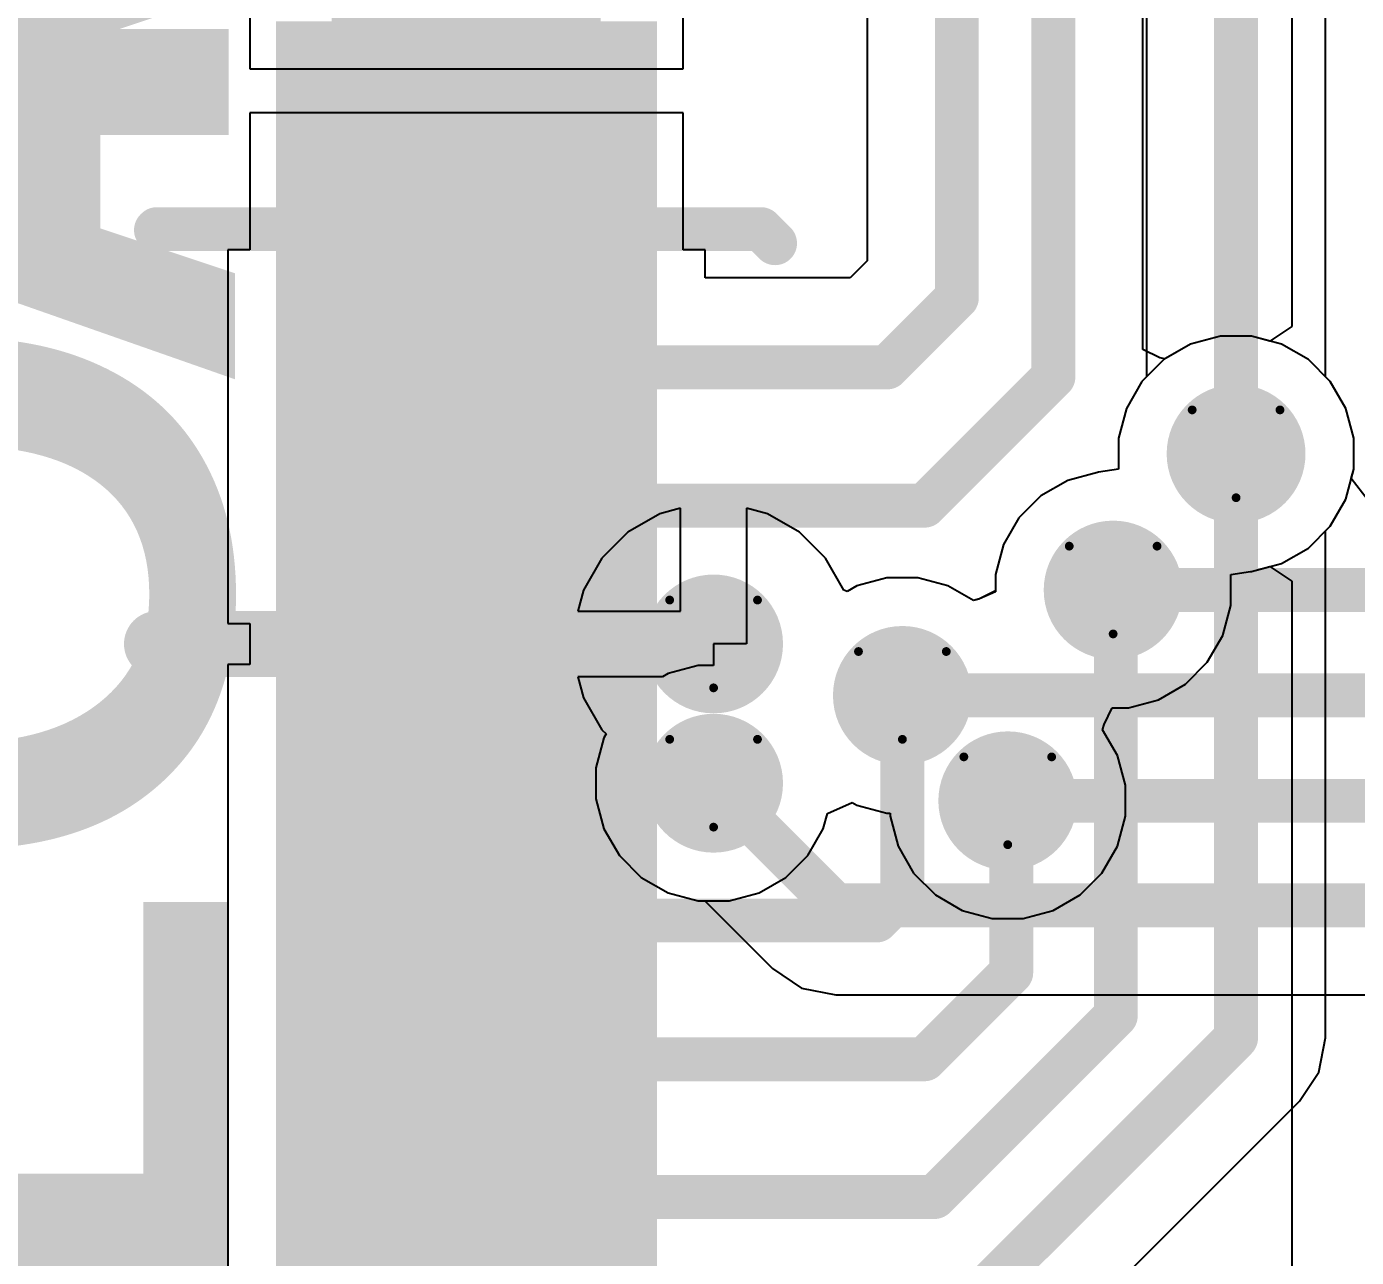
# Model space of a CAD drawing. Header units: inches. Extents: x -21 to 276, y -5 to 220.
# Drawn here: x 50.38 to 58.07, y 19.81 to 26.93 of the extents above; entities that cross this region are included whole.
import ezdxf

# ---------------------------------------------------------------- set-up
doc = ezdxf.new("R2010")
doc.units = ezdxf.units.IN
for name, color, linetype in [('Bottom Layer', 5, 'Continuous'), ('Bottom Solder', 6, 'Continuous'), ('Drill Drawing', 1, 'Continuous'), ('Ground', 16, 'Continuous'), ('Power + Signal', 76, 'Continuous'), ('Top Layer', 1, 'Continuous'), ('Top Overlay', 2, 'Continuous'), ('Top Paste', 8, 'Continuous'), ('Top Solder', 216, 'Continuous'), ('Via Holes', 16, 'Continuous')]:
    doc.layers.add(name, color=color, linetype=linetype)
doc.styles.add('Arial_Bold', font='', dxfattribs={"height": 0.2})
doc.styles.get('Arial_Bold').set_extended_font_data('Arial', bold=True)

# ---------------------------------------------------------------- blocks, each defined once
blk = doc.blocks.new('91304_99_052R2_133')
at = {"layer": 'Top Layer'}
for points in [[(2.1, -5.1), (1.5, -5.1), (1.5, -3.1), (2.1, -3.1)], [(2.9, -5.1), (2.3, -5.1), (2.3, -3.1), (2.9, -3.1)], [(3.7, -5.1), (3.1, -5.1), (3.1, -3.1), (3.7, -3.1)], [(4.5, -5.1), (3.9, -5.1), (3.9, -3.1), (4.5, -3.1)], [(5.3, -5.1), (4.7, -5.1), (4.7, -3.1), (5.3, -3.1)], [(6.1, -5.1), (5.5, -5.1), (5.5, -3.1), (6.1, -3.1)], [(6.9, -5.1), (6.3, -5.1), (6.3, -3.1), (6.9, -3.1)], [(7.7, -5.1), (7.1, -5.1), (7.1, -3.1), (7.7, -3.1)], [(8.5, -5.1), (7.9, -5.1), (7.9, -3.1), (8.5, -3.1)]]:
    blk.add_hatch(color=1, dxfattribs=at).paths.add_polyline_path(points)
at = {"layer": 'Top Paste'}
for points in [[(2.1, -5.1), (1.5, -5.1), (1.5, -3.1), (2.1, -3.1)], [(2.9, -5.1), (2.3, -5.1), (2.3, -3.1), (2.9, -3.1)], [(3.7, -5.1), (3.1, -5.1), (3.1, -3.1), (3.7, -3.1)], [(4.5, -5.1), (3.9, -5.1), (3.9, -3.1), (4.5, -3.1)], [(5.3, -5.1), (4.7, -5.1), (4.7, -3.1), (5.3, -3.1)], [(6.1, -5.1), (5.5, -5.1), (5.5, -3.1), (6.1, -3.1)], [(6.9, -5.1), (6.3, -5.1), (6.3, -3.1), (6.9, -3.1)], [(7.7, -5.1), (7.1, -5.1), (7.1, -3.1), (7.7, -3.1)], [(8.5, -5.1), (7.9, -5.1), (7.9, -3.1), (8.5, -3.1)]]:
    blk.add_hatch(color=8, dxfattribs=at).paths.add_polyline_path(points)
at = {"layer": 'Top Solder'}
for points in [[(2.2016, -5.2016), (1.3984, -5.2016), (1.3984, -2.9984), (2.2016, -2.9984)], [(3.0016, -5.2016), (2.1984, -5.2016), (2.1984, -2.9984), (3.0016, -2.9984)], [(3.8016, -5.2016), (2.9984, -5.2016), (2.9984, -2.9984), (3.8016, -2.9984)], [(4.6016, -5.2016), (3.7984, -5.2016), (3.7984, -2.9984), (4.6016, -2.9984)], [(5.4016, -5.2016), (4.5984, -5.2016), (4.5984, -2.9984), (5.4016, -2.9984)], [(6.2016, -5.2016), (5.3984, -5.2016), (5.3984, -2.9984), (6.2016, -2.9984)], [(7.0016, -5.2016), (6.1984, -5.2016), (6.1984, -2.9984), (7.0016, -2.9984)], [(7.8016, -5.2016), (6.9984, -5.2016), (6.9984, -2.9984), (7.8016, -2.9984)], [(8.6016, -5.2016), (7.7984, -5.2016), (7.7984, -2.9984), (8.6016, -2.9984)]]:
    blk.add_hatch(color=216, dxfattribs=at).paths.add_polyline_path(points)

msp = doc.modelspace()

# ---------------------------------------------------------------- hatches: boundary and pattern name
at = {"layer": 'Bottom Layer'}
h = msp.add_hatch(color=5, dxfattribs=at)
edge = h.paths.add_edge_path()
edge.add_arc((57.3786, 24.461), 0.3, 0, 360)
h = msp.add_hatch(color=5, dxfattribs=at)
edge = h.paths.add_edge_path()
edge.add_arc((56.6674, 23.6728), 0.3, 0, 360)
h = msp.add_hatch(color=5, dxfattribs=at)
edge = h.paths.add_edge_path()
edge.add_arc((54.356, 23.361), 0.3, 0, 360)
h = msp.add_hatch(color=5, dxfattribs=at)
edge = h.paths.add_edge_path()
edge.add_arc((55.4482, 23.0632), 0.3, 0, 360)
h = msp.add_hatch(color=5, dxfattribs=at)
edge = h.paths.add_edge_path()
edge.add_arc((54.356, 22.5552), 0.3, 0, 360)
h = msp.add_hatch(color=5, dxfattribs=at)
edge = h.paths.add_edge_path()
edge.add_arc((56.0578, 22.4536), 0.3, 0, 360)
at = {"layer": 'Bottom Solder'}
h = msp.add_hatch(color=6, dxfattribs=at)
edge = h.paths.add_edge_path()
edge.add_arc((57.3786, 24.461), 0.4016, 0, 360)
h = msp.add_hatch(color=6, dxfattribs=at)
edge = h.paths.add_edge_path()
edge.add_arc((56.6674, 23.6728), 0.4016, 0, 360)
h = msp.add_hatch(color=6, dxfattribs=at)
edge = h.paths.add_edge_path()
edge.add_arc((54.356, 23.361), 0.4016, 0, 360)
h = msp.add_hatch(color=6, dxfattribs=at)
edge = h.paths.add_edge_path()
edge.add_arc((55.4482, 23.0632), 0.4016, 0, 360)
h = msp.add_hatch(color=6, dxfattribs=at)
edge = h.paths.add_edge_path()
edge.add_arc((54.356, 22.5552), 0.4016, 0, 360)
h = msp.add_hatch(color=6, dxfattribs=at)
edge = h.paths.add_edge_path()
edge.add_arc((56.0578, 22.4536), 0.4016, 0, 360)
at = {"layer": 'Ground'}
h = msp.add_hatch(color=16, dxfattribs=at)
edge = h.paths.add_edge_path()
edge.add_arc((57.3786, 24.461), 0.3, 0, 360)
h = msp.add_hatch(color=16, dxfattribs=at)
edge = h.paths.add_edge_path()
edge.add_arc((56.6674, 23.6728), 0.3, 0, 360)
h = msp.add_hatch(color=16, dxfattribs=at)
edge = h.paths.add_edge_path()
edge.add_arc((54.356, 23.361), 0.3, 0, 360)
h = msp.add_hatch(color=16, dxfattribs=at)
edge = h.paths.add_edge_path()
edge.add_arc((55.4482, 23.0632), 0.3, 0, 360)
h = msp.add_hatch(color=16, dxfattribs=at)
edge = h.paths.add_edge_path()
edge.add_arc((54.356, 22.5552), 0.3, 0, 360)
h = msp.add_hatch(color=16, dxfattribs=at)
edge = h.paths.add_edge_path()
edge.add_arc((56.0578, 22.4536), 0.3, 0, 360)
at = {"layer": 'Power + Signal'}
h = msp.add_hatch(color=76, dxfattribs=at)
edge = h.paths.add_edge_path()
edge.add_arc((57.3786, 24.461), 0.3, 0, 360)
h = msp.add_hatch(color=76, dxfattribs=at)
edge = h.paths.add_edge_path()
edge.add_arc((56.6674, 23.6728), 0.3, 0, 360)
h = msp.add_hatch(color=76, dxfattribs=at)
edge = h.paths.add_edge_path()
edge.add_arc((54.356, 23.361), 0.3, 0, 360)
h = msp.add_hatch(color=76, dxfattribs=at)
edge = h.paths.add_edge_path()
edge.add_arc((55.4482, 23.0632), 0.3, 0, 360)
h = msp.add_hatch(color=76, dxfattribs=at)
edge = h.paths.add_edge_path()
edge.add_arc((54.356, 22.5552), 0.3, 0, 360)
h = msp.add_hatch(color=76, dxfattribs=at)
edge = h.paths.add_edge_path()
edge.add_arc((56.0578, 22.4536), 0.3, 0, 360)
at = {"layer": 'Top Layer'}
msp.add_hatch(color=1, dxfattribs=at).paths.add_polyline_path([(52.1462, 25.761), (53.7021, 25.761), (53.7021, 30.5562), (52.1462, 30.5562)])
h = msp.add_hatch(color=1, dxfattribs=at)
edge = h.paths.add_edge_path()
edge.add_arc((57.3786, 24.461), 0.3, 0, 360)
h = msp.add_hatch(color=1, dxfattribs=at)
edge = h.paths.add_edge_path()
edge.add_arc((56.6674, 23.6728), 0.3, 0, 360)
h = msp.add_hatch(color=1, dxfattribs=at)
edge = h.paths.add_edge_path()
edge.add_arc((54.356, 23.361), 0.3, 0, 360)
h = msp.add_hatch(color=1, dxfattribs=at)
edge = h.paths.add_edge_path()
edge.add_arc((55.4482, 23.0632), 0.3, 0, 360)
h = msp.add_hatch(color=1, dxfattribs=at)
edge = h.paths.add_edge_path()
edge.add_arc((54.356, 22.5552), 0.3, 0, 360)
h = msp.add_hatch(color=1, dxfattribs=at)
edge = h.paths.add_edge_path()
edge.add_arc((56.0578, 22.4536), 0.3, 0, 360)
at = {"layer": 'Top Solder'}
h = msp.add_hatch(color=216, dxfattribs=at)
edge = h.paths.add_edge_path()
edge.add_arc((57.3786, 24.461), 0.4016, 0, 360)
h = msp.add_hatch(color=216, dxfattribs=at)
edge = h.paths.add_edge_path()
edge.add_arc((56.6674, 23.6728), 0.4016, 0, 360)
h = msp.add_hatch(color=216, dxfattribs=at)
edge = h.paths.add_edge_path()
edge.add_arc((54.356, 23.361), 0.4016, 0, 360)
h = msp.add_hatch(color=216, dxfattribs=at)
edge = h.paths.add_edge_path()
edge.add_arc((55.4482, 23.0632), 0.4016, 0, 360)
h = msp.add_hatch(color=216, dxfattribs=at)
edge = h.paths.add_edge_path()
edge.add_arc((54.356, 22.5552), 0.4016, 0, 360)
h = msp.add_hatch(color=216, dxfattribs=at)
edge = h.paths.add_edge_path()
edge.add_arc((56.0578, 22.4536), 0.4016, 0, 360)
at = {"layer": 'Via Holes'}
h = msp.add_hatch(color=7, dxfattribs=at)
edge = h.paths.add_edge_path()
edge.add_arc((57.3786, 24.461), 0.15, 0, 360)
h = msp.add_hatch(color=7, dxfattribs=at)
edge = h.paths.add_edge_path()
edge.add_arc((56.6674, 23.6728), 0.15, 0, 360)
h = msp.add_hatch(color=7, dxfattribs=at)
edge = h.paths.add_edge_path()
edge.add_arc((54.356, 23.361), 0.15, 0, 360)
h = msp.add_hatch(color=7, dxfattribs=at)
edge = h.paths.add_edge_path()
edge.add_arc((55.4482, 23.0632), 0.15, 0, 360)
h = msp.add_hatch(color=7, dxfattribs=at)
edge = h.paths.add_edge_path()
edge.add_arc((54.356, 22.5552), 0.15, 0, 360)
h = msp.add_hatch(color=7, dxfattribs=at)
edge = h.paths.add_edge_path()
edge.add_arc((56.0578, 22.4536), 0.15, 0, 360)

# ---------------------------------------------------------------- linework, layer by layer
at = {"layer": 'Bottom Layer'}
for p, q in [((57.7013, 33.9522), (57.7013, 25.1975)), ((57.7013, 25.1975), (57.5743, 25.1136)), ((57.1157, 25.0956), (56.9605, 25.0059)), ((57.2889, 25.142), (57.1157, 25.0956)), ((57.4683, 25.142), (57.2889, 25.142)), ((57.5743, 25.1136), (57.4683, 25.142)), ((56.9605, 25.0059), (56.8337, 24.8792)), ((56.8337, 24.8792), (56.744, 24.7239)), ((56.744, 24.7239), (56.6976, 24.5507)), ((56.6976, 24.5507), (56.6976, 24.3714)), ((56.5777, 24.3538), (56.4045, 24.3074)), ((56.5778, 24.3538), (56.5777, 24.3538)), ((56.5831, 24.3545), (56.5778, 24.3538)), ((56.6976, 24.3714), (56.5831, 24.3545)), ((56.4045, 24.3074), (56.2493, 24.2177)), ((56.2493, 24.2177), (56.1225, 24.0909)), ((54.0441, 24.1139), (53.8599, 24.0076)), ((54.1655, 24.1465), (54.0441, 24.1139)), ((54.1655, 23.5515), (54.1655, 24.1465)), ((54.6679, 24.1139), (54.5465, 24.1465)), ((54.5465, 24.1465), (54.5465, 23.361)), ((54.8521, 24.0076), (54.6679, 24.1139)), ((56.1225, 24.0909), (56.0328, 23.9357)), ((53.8599, 24.0076), (53.7094, 23.8571)), ((55.0026, 23.8571), (54.8521, 24.0076)), ((56.0328, 23.9357), (55.9864, 23.7625)), ((53.7094, 23.8571), (53.6031, 23.6729)), ((55.1089, 23.6729), (55.0026, 23.8571)), ((57.3484, 23.7625), (57.4629, 23.7793)), ((57.4629, 23.7793), (57.4682, 23.78)), ((57.4682, 23.78), (57.4683, 23.78)), ((57.4683, 23.78), (57.5743, 23.8084)), ((57.5743, 23.8084), (57.7013, 23.7245)), ((55.1853, 23.6978), (55.1283, 23.6649)), ((55.3585, 23.7442), (55.1853, 23.6978)), ((55.5379, 23.7442), (55.3585, 23.7442)), ((55.7111, 23.6978), (55.5379, 23.7442)), ((55.8594, 23.6121), (55.7111, 23.6978)), ((55.9864, 23.7625), (55.9864, 23.6677)), ((57.3484, 23.5831), (57.3484, 23.7625)), ((57.7013, 23.7245), (57.7013, 19.7248)), ((53.6031, 23.6729), (53.5705, 23.5515)), ((55.1283, 23.6649), (55.1089, 23.6729)), ((55.8902, 23.62), (55.8594, 23.6121)), ((55.9864, 23.6677), (55.8902, 23.62)), ((53.5705, 23.5515), (54.1655, 23.5515)), ((57.302, 23.4099), (57.3484, 23.5831)), ((57.2123, 23.2547), (57.302, 23.4099)), ((54.5465, 23.361), (54.356, 23.361)), ((54.356, 23.361), (54.356, 23.2363)), ((54.2663, 23.2363), (54.0931, 23.1898)), ((54.356, 23.2363), (54.2663, 23.2363)), ((57.0855, 23.1279), (57.2123, 23.2547)), ((54.0596, 23.1705), (53.5705, 23.1705)), ((53.5705, 23.1705), (53.6031, 23.0491)), ((54.0931, 23.1898), (54.0596, 23.1705)), ((56.9303, 23.0382), (57.0855, 23.1279)), ((53.6031, 23.0491), (53.7094, 22.8649)), ((56.7571, 22.9918), (56.9303, 23.0382)), ((56.6146, 22.8956), (56.6623, 22.9918)), ((56.6623, 22.9918), (56.7571, 22.9918)), ((53.7094, 22.8649), (53.7342, 22.8402)), ((56.6067, 22.8648), (56.6146, 22.8956)), ((56.6924, 22.7165), (56.6067, 22.8648)), ((53.7214, 22.8181), (53.675, 22.6449)), ((53.7342, 22.8402), (53.7214, 22.8181)), ((56.7388, 22.5433), (56.6924, 22.7165)), ((53.675, 22.6449), (53.675, 22.4655)), ((56.7388, 22.3639), (56.7388, 22.5433)), ((53.675, 22.4655), (53.7214, 22.2923)), ((55.0143, 22.3807), (55.1581, 22.4443)), ((55.1581, 22.4443), (55.1853, 22.4286)), ((55.1853, 22.4286), (55.3585, 22.3822)), ((54.9906, 22.2923), (55.0143, 22.3807)), ((55.3585, 22.3822), (55.3768, 22.3822)), ((55.3768, 22.3822), (55.3768, 22.3639)), ((55.3768, 22.3639), (55.4232, 22.1907)), ((56.6924, 22.1907), (56.7388, 22.3639)), ((53.7214, 22.2923), (53.8111, 22.1371)), ((54.9009, 22.1371), (54.9906, 22.2923)), ((55.4232, 22.1907), (55.5129, 22.0355)), ((56.6027, 22.0355), (56.6924, 22.1907)), ((53.8111, 22.1371), (53.9379, 22.0103)), ((54.7741, 22.0103), (54.9009, 22.1371)), ((53.9379, 22.0103), (54.0931, 21.9206)), ((54.6189, 21.9206), (54.7741, 22.0103)), ((55.5129, 22.0355), (55.6397, 21.9087)), ((56.4759, 21.9087), (56.6027, 22.0355)), ((54.0931, 21.9206), (54.2663, 21.8742)), ((54.2663, 21.8742), (54.4457, 21.8742)), ((54.4457, 21.8742), (54.6189, 21.9206)), ((55.6397, 21.9087), (55.7949, 21.819)), ((56.3207, 21.819), (56.4759, 21.9087)), ((55.7949, 21.819), (55.9681, 21.7726)), ((55.9681, 21.7726), (56.1475, 21.7726)), ((56.1475, 21.7726), (56.3207, 21.819))]:
    msp.add_line(p, q, dxfattribs=at)
at = {"layer": 'Drill Drawing'}
for points in [[(57.1246, 24.715, 0.0508, 0.0508, 0), (57.6326, 24.715, 0.0508, 0.0508, 0)], [(57.1246, 24.715, 0.0508, 0.0508, 0), (57.3786, 24.207, 0.0508, 0.0508, 0)], [(57.3786, 24.207, 0.0508, 0.0508, 0), (57.6326, 24.715, 0.0508, 0.0508, 0)], [(56.4134, 23.9268, 0.0508, 0.0508, 0), (56.9214, 23.9268, 0.0508, 0.0508, 0)], [(56.4134, 23.9268, 0.0508, 0.0508, 0), (56.6674, 23.4188, 0.0508, 0.0508, 0)], [(56.6674, 23.4188, 0.0508, 0.0508, 0), (56.9214, 23.9268, 0.0508, 0.0508, 0)], [(54.102, 23.615, 0.0508, 0.0508, 0), (54.61, 23.615, 0.0508, 0.0508, 0)], [(54.102, 23.615, 0.0508, 0.0508, 0), (54.356, 23.107, 0.0508, 0.0508, 0)], [(54.356, 23.107, 0.0508, 0.0508, 0), (54.61, 23.615, 0.0508, 0.0508, 0)], [(55.1942, 23.3172, 0.0508, 0.0508, 0), (55.7022, 23.3172, 0.0508, 0.0508, 0)], [(55.1942, 23.3172, 0.0508, 0.0508, 0), (55.4482, 22.8092, 0.0508, 0.0508, 0)], [(55.4482, 22.8092, 0.0508, 0.0508, 0), (55.7022, 23.3172, 0.0508, 0.0508, 0)], [(54.102, 22.8092, 0.0508, 0.0508, 0), (54.61, 22.8092, 0.0508, 0.0508, 0)], [(54.102, 22.8092, 0.0508, 0.0508, 0), (54.356, 22.3012, 0.0508, 0.0508, 0)], [(54.356, 22.3012, 0.0508, 0.0508, 0), (54.61, 22.8092, 0.0508, 0.0508, 0)], [(55.8038, 22.7076, 0.0508, 0.0508, 0), (56.3118, 22.7076, 0.0508, 0.0508, 0)], [(55.8038, 22.7076, 0.0508, 0.0508, 0), (56.0578, 22.1996, 0.0508, 0.0508, 0)], [(56.0578, 22.1996, 0.0508, 0.0508, 0), (56.3118, 22.7076, 0.0508, 0.0508, 0)]]:
    msp.add_lwpolyline(points, format="xyseb", dxfattribs=at)
for points in [[(57.1119, 24.715, 0.0254, 0.0254, 1), (57.1373, 24.715, 0.0254, 0.0254, 1)], [(57.1119, 24.715, 0.0254, 0.0254, 1), (57.1373, 24.715, 0.0254, 0.0254, 1)], [(57.6199, 24.715, 0.0254, 0.0254, 1), (57.6453, 24.715, 0.0254, 0.0254, 1)], [(57.6199, 24.715, 0.0254, 0.0254, 1), (57.6453, 24.715, 0.0254, 0.0254, 1)], [(57.3659, 24.207, 0.0254, 0.0254, 1), (57.3913, 24.207, 0.0254, 0.0254, 1)], [(57.3659, 24.207, 0.0254, 0.0254, 1), (57.3913, 24.207, 0.0254, 0.0254, 1)], [(56.4007, 23.9268, 0.0254, 0.0254, 1), (56.4261, 23.9268, 0.0254, 0.0254, 1)], [(56.4007, 23.9268, 0.0254, 0.0254, 1), (56.4261, 23.9268, 0.0254, 0.0254, 1)], [(56.9087, 23.9268, 0.0254, 0.0254, 1), (56.9341, 23.9268, 0.0254, 0.0254, 1)], [(56.9087, 23.9268, 0.0254, 0.0254, 1), (56.9341, 23.9268, 0.0254, 0.0254, 1)], [(54.0893, 23.615, 0.0254, 0.0254, 1), (54.1147, 23.615, 0.0254, 0.0254, 1)], [(54.0893, 23.615, 0.0254, 0.0254, 1), (54.1147, 23.615, 0.0254, 0.0254, 1)], [(54.5973, 23.615, 0.0254, 0.0254, 1), (54.6227, 23.615, 0.0254, 0.0254, 1)], [(54.5973, 23.615, 0.0254, 0.0254, 1), (54.6227, 23.615, 0.0254, 0.0254, 1)], [(56.6547, 23.4188, 0.0254, 0.0254, 1), (56.6801, 23.4188, 0.0254, 0.0254, 1)], [(56.6547, 23.4188, 0.0254, 0.0254, 1), (56.6801, 23.4188, 0.0254, 0.0254, 1)], [(55.1815, 23.3172, 0.0254, 0.0254, 1), (55.2069, 23.3172, 0.0254, 0.0254, 1)], [(55.1815, 23.3172, 0.0254, 0.0254, 1), (55.2069, 23.3172, 0.0254, 0.0254, 1)], [(55.6895, 23.3172, 0.0254, 0.0254, 1), (55.7149, 23.3172, 0.0254, 0.0254, 1)], [(55.6895, 23.3172, 0.0254, 0.0254, 1), (55.7149, 23.3172, 0.0254, 0.0254, 1)], [(54.3433, 23.107, 0.0254, 0.0254, 1), (54.3687, 23.107, 0.0254, 0.0254, 1)], [(54.3433, 23.107, 0.0254, 0.0254, 1), (54.3687, 23.107, 0.0254, 0.0254, 1)], [(54.0893, 22.8092, 0.0254, 0.0254, 1), (54.1147, 22.8092, 0.0254, 0.0254, 1)], [(54.0893, 22.8092, 0.0254, 0.0254, 1), (54.1147, 22.8092, 0.0254, 0.0254, 1)], [(54.5973, 22.8092, 0.0254, 0.0254, 1), (54.6227, 22.8092, 0.0254, 0.0254, 1)], [(54.5973, 22.8092, 0.0254, 0.0254, 1), (54.6227, 22.8092, 0.0254, 0.0254, 1)], [(55.4355, 22.8092, 0.0254, 0.0254, 1), (55.4609, 22.8092, 0.0254, 0.0254, 1)], [(55.4355, 22.8092, 0.0254, 0.0254, 1), (55.4609, 22.8092, 0.0254, 0.0254, 1)], [(55.7911, 22.7076, 0.0254, 0.0254, 1), (55.8165, 22.7076, 0.0254, 0.0254, 1)], [(55.7911, 22.7076, 0.0254, 0.0254, 1), (55.8165, 22.7076, 0.0254, 0.0254, 1)], [(56.2991, 22.7076, 0.0254, 0.0254, 1), (56.3245, 22.7076, 0.0254, 0.0254, 1)], [(56.2991, 22.7076, 0.0254, 0.0254, 1), (56.3245, 22.7076, 0.0254, 0.0254, 1)], [(54.3433, 22.3012, 0.0254, 0.0254, 1), (54.3687, 22.3012, 0.0254, 0.0254, 1)], [(54.3433, 22.3012, 0.0254, 0.0254, 1), (54.3687, 22.3012, 0.0254, 0.0254, 1)], [(56.0451, 22.1996, 0.0254, 0.0254, 1), (56.0705, 22.1996, 0.0254, 0.0254, 1)], [(56.0451, 22.1996, 0.0254, 0.0254, 1), (56.0705, 22.1996, 0.0254, 0.0254, 1)]]:
    msp.add_lwpolyline(points, format="xyseb", close=True, dxfattribs=at)
at = {"layer": 'Ground'}
for p, q in [((57.1157, 25.0956), (56.9605, 25.0059)), ((57.2889, 25.142), (57.1157, 25.0956)), ((57.4683, 25.142), (57.2889, 25.142)), ((57.6415, 25.0956), (57.4683, 25.142)), ((57.7967, 25.0059), (57.6415, 25.0956)), ((56.9605, 25.0059), (56.8337, 24.8792)), ((57.9235, 24.8792), (57.7967, 25.0059)), ((56.8337, 24.8792), (56.744, 24.7239)), ((58.0132, 24.7239), (57.9235, 24.8792)), ((56.744, 24.7239), (56.6976, 24.5507)), ((58.0596, 24.5507), (58.0132, 24.7239)), ((56.6976, 24.5507), (56.6976, 24.3714)), ((58.0596, 24.3714), (58.0596, 24.5507)), ((56.5777, 24.3538), (56.4045, 24.3074)), ((56.5778, 24.3538), (56.5777, 24.3538)), ((56.5831, 24.3545), (56.5778, 24.3538)), ((56.6976, 24.3714), (56.5831, 24.3545)), ((58.0132, 24.1982), (58.0596, 24.3714)), ((56.4045, 24.3074), (56.2493, 24.2177)), ((56.2493, 24.2177), (56.1225, 24.0909)), ((57.9235, 24.0429), (58.0132, 24.1982)), ((54.0441, 24.1139), (53.8599, 24.0076)), ((54.1655, 24.1465), (54.0441, 24.1139)), ((54.1655, 23.5515), (54.1655, 24.1465)), ((54.6679, 24.1139), (54.5465, 24.1465)), ((54.5465, 24.1465), (54.5465, 23.361)), ((54.8521, 24.0076), (54.6679, 24.1139)), ((56.1225, 24.0909), (56.0328, 23.9357)), ((53.8599, 24.0076), (53.7094, 23.8571)), ((55.0026, 23.8571), (54.8521, 24.0076)), ((57.7967, 23.9161), (57.9235, 24.0429)), ((56.0328, 23.9357), (55.9864, 23.7625)), ((53.7094, 23.8571), (53.6031, 23.6729)), ((55.1089, 23.6729), (55.0026, 23.8571)), ((57.6415, 23.8264), (57.7967, 23.9161)), ((57.3484, 23.7625), (57.4629, 23.7793)), ((57.4629, 23.7793), (57.4682, 23.78)), ((57.4682, 23.78), (57.4683, 23.78)), ((57.4683, 23.78), (57.6415, 23.8264)), ((55.1853, 23.6978), (55.1283, 23.6649)), ((55.3585, 23.7442), (55.1853, 23.6978)), ((55.5379, 23.7442), (55.3585, 23.7442)), ((55.7111, 23.6978), (55.5379, 23.7442)), ((55.8594, 23.6121), (55.7111, 23.6978)), ((55.9864, 23.7625), (55.9864, 23.6677)), ((57.3484, 23.5831), (57.3484, 23.7625)), ((53.6031, 23.6729), (53.5705, 23.5515)), ((55.1283, 23.6649), (55.1089, 23.6729)), ((55.8902, 23.62), (55.8594, 23.6121)), ((55.9864, 23.6677), (55.8902, 23.62)), ((53.5705, 23.5515), (54.1655, 23.5515)), ((57.302, 23.4099), (57.3484, 23.5831)), ((57.2123, 23.2547), (57.302, 23.4099)), ((54.5465, 23.361), (54.356, 23.361)), ((54.356, 23.361), (54.356, 23.2363)), ((54.2663, 23.2363), (54.0931, 23.1898)), ((54.356, 23.2363), (54.2663, 23.2363)), ((57.0855, 23.1279), (57.2123, 23.2547)), ((54.0596, 23.1705), (53.5705, 23.1705)), ((53.5705, 23.1705), (53.6031, 23.0491)), ((54.0931, 23.1898), (54.0596, 23.1705)), ((56.9303, 23.0382), (57.0855, 23.1279)), ((53.6031, 23.0491), (53.7094, 22.8649)), ((56.7571, 22.9918), (56.9303, 23.0382)), ((56.6146, 22.8956), (56.6623, 22.9918)), ((56.6623, 22.9918), (56.7571, 22.9918)), ((53.7094, 22.8649), (53.7342, 22.8402)), ((56.6067, 22.8648), (56.6146, 22.8956)), ((56.6924, 22.7165), (56.6067, 22.8648)), ((53.7214, 22.8181), (53.675, 22.6449)), ((53.7342, 22.8402), (53.7214, 22.8181)), ((56.7388, 22.5433), (56.6924, 22.7165)), ((53.675, 22.6449), (53.675, 22.4655)), ((56.7388, 22.3639), (56.7388, 22.5433)), ((53.675, 22.4655), (53.7214, 22.2923)), ((55.0143, 22.3807), (55.1581, 22.4443)), ((55.1581, 22.4443), (55.1853, 22.4286)), ((55.1853, 22.4286), (55.3585, 22.3822)), ((54.9906, 22.2923), (55.0143, 22.3807)), ((55.3585, 22.3822), (55.3768, 22.3822)), ((55.3768, 22.3822), (55.3768, 22.3639)), ((55.3768, 22.3639), (55.4232, 22.1907)), ((56.6924, 22.1907), (56.7388, 22.3639)), ((53.7214, 22.2923), (53.8111, 22.1371)), ((54.9009, 22.1371), (54.9906, 22.2923)), ((55.4232, 22.1907), (55.5129, 22.0355)), ((56.6027, 22.0355), (56.6924, 22.1907)), ((53.8111, 22.1371), (53.9379, 22.0103)), ((54.7741, 22.0103), (54.9009, 22.1371)), ((53.9379, 22.0103), (54.0931, 21.9206)), ((54.6189, 21.9206), (54.7741, 22.0103)), ((55.5129, 22.0355), (55.6397, 21.9087)), ((56.4759, 21.9087), (56.6027, 22.0355)), ((54.0931, 21.9206), (54.2663, 21.8742)), ((54.2663, 21.8742), (54.4457, 21.8742)), ((54.4457, 21.8742), (54.6189, 21.9206)), ((55.6397, 21.9087), (55.7949, 21.819)), ((56.3207, 21.819), (56.4759, 21.9087)), ((55.7949, 21.819), (55.9681, 21.7726)), ((55.9681, 21.7726), (56.1475, 21.7726)), ((56.1475, 21.7726), (56.3207, 21.819))]:
    msp.add_line(p, q, dxfattribs=at)
at = {"layer": 'Power + Signal'}
for p, q in [((56.8606, 27.9654), (56.8606, 24.9061)), ((57.8966, 24.9061), (57.8966, 27.7509)), ((56.8337, 24.8792), (56.744, 24.7239)), ((56.8606, 24.9061), (56.8337, 24.8792)), ((57.9235, 24.8792), (57.8966, 24.9061)), ((58.0132, 24.7239), (57.9235, 24.8792)), ((56.744, 24.7239), (56.6976, 24.5507)), ((58.0596, 24.5507), (58.0132, 24.7239)), ((56.6976, 24.5507), (56.6976, 24.3714)), ((58.0596, 24.3714), (58.0596, 24.5507)), ((56.5777, 24.3538), (56.4045, 24.3074)), ((56.5778, 24.3538), (56.5777, 24.3538)), ((56.5831, 24.3545), (56.5778, 24.3538)), ((56.6976, 24.3714), (56.5831, 24.3545)), ((58.0452, 24.3178), (58.0596, 24.3714)), ((58.1427, 24.1908), (58.0452, 24.3178)), ((56.4045, 24.3074), (56.2493, 24.2177)), ((56.2493, 24.2177), (56.1225, 24.0909)), ((54.0441, 24.1139), (53.8599, 24.0076)), ((54.1655, 24.1465), (54.0441, 24.1139)), ((54.1655, 23.5515), (54.1655, 24.1465)), ((54.6679, 24.1139), (54.5465, 24.1465)), ((54.5465, 24.1465), (54.5465, 23.361)), ((54.8521, 24.0076), (54.6679, 24.1139)), ((56.1225, 24.0909), (56.0328, 23.9357)), ((53.8599, 24.0076), (53.7094, 23.8571)), ((55.0026, 23.8571), (54.8521, 24.0076)), ((56.0328, 23.9357), (55.9864, 23.7625)), ((53.7094, 23.8571), (53.6031, 23.6729)), ((55.1089, 23.6729), (55.0026, 23.8571)), ((55.1853, 23.6978), (55.1283, 23.6649)), ((55.3585, 23.7442), (55.1853, 23.6978)), ((55.5379, 23.7442), (55.3585, 23.7442)), ((55.7111, 23.6978), (55.5379, 23.7442)), ((55.8594, 23.6121), (55.7111, 23.6978)), ((55.9864, 23.7625), (55.9864, 23.6631)), ((53.6031, 23.6729), (53.5705, 23.5515)), ((55.1283, 23.6649), (55.1089, 23.6729)), ((55.8947, 23.6211), (55.8594, 23.6121)), ((55.9864, 23.6631), (55.8947, 23.6211)), ((53.5705, 23.5515), (54.1655, 23.5515)), ((54.5465, 23.361), (54.356, 23.361)), ((54.356, 23.361), (54.356, 23.2363)), ((54.2663, 23.2363), (54.0931, 23.1898)), ((54.356, 23.2363), (54.2663, 23.2363)), ((54.0596, 23.1705), (53.5705, 23.1705)), ((53.5705, 23.1705), (53.6031, 23.0491)), ((54.0931, 23.1898), (54.0596, 23.1705)), ((53.6031, 23.0491), (53.7094, 22.8649)), ((53.7094, 22.8649), (53.7342, 22.8402)), ((53.7214, 22.8181), (53.675, 22.6449)), ((53.7342, 22.8402), (53.7214, 22.8181)), ((53.675, 22.6449), (53.675, 22.4655)), ((53.675, 22.4655), (53.7214, 22.2923)), ((53.7214, 22.2923), (53.8111, 22.1371)), ((53.8111, 22.1371), (53.9379, 22.0103)), ((53.9379, 22.0103), (54.0931, 21.9206)), ((54.0931, 21.9206), (54.2663, 21.8742)), ((54.2663, 21.8742), (54.3045, 21.8742)), ((54.3045, 21.8742), (54.6962, 21.4826)), ((54.6962, 21.4826), (54.8642, 21.3703)), ((54.8642, 21.3703), (55.0624, 21.3308)), ((55.0624, 21.3308), (59.4582, 21.3308))]:
    msp.add_line(p, q, dxfattribs=at)
for points in [[(57.3786, 24.461, 0.254, 0.254, 0), (57.3786, 27.9654, 0.254, 0.254, 0)], [(56.6674, 23.6728, 0.254, 0.254, 0), (81.3816, 23.6728, 0.254, 0.254, 0)], [(55.4482, 23.0632, 0.254, 0.254, 0), (81.6102, 23.0632, 0.254, 0.254, 0)], [(54.356, 22.5552, 0.254, 0.254, 0), (55.0624, 21.8488, 0.254, 0.254, 0)], [(56.0578, 22.4536, 0.254, 0.254, 0), (81.7626, 22.4536, 0.254, 0.254, 0)], [(55.0624, 21.8488, 0.254, 0.254, 0), (81.996, 21.8488, 0.254, 0.254, 0)]]:
    msp.add_lwpolyline(points, format="xyseb", dxfattribs=at)
for points in [[(57.3151, 24.461, 0.127, 0.127, 1), (57.4421, 24.461, 0.127, 0.127, 1)], [(56.6039, 23.6728, 0.127, 0.127, 1), (56.7309, 23.6728, 0.127, 0.127, 1)], [(55.3847, 23.0632, 0.127, 0.127, 1), (55.5117, 23.0632, 0.127, 0.127, 1)], [(54.2925, 22.5552, 0.127, 0.127, 1), (54.4195, 22.5552, 0.127, 0.127, 1)], [(55.9943, 22.4536, 0.127, 0.127, 1), (56.1213, 22.4536, 0.127, 0.127, 1)], [(54.9989, 21.8488, 0.127, 0.127, 1), (55.1259, 21.8488, 0.127, 0.127, 1)], [(54.9989, 21.8488, 0.127, 0.127, 1), (55.1259, 21.8488, 0.127, 0.127, 1)]]:
    msp.add_lwpolyline(points, format="xyseb", close=True, dxfattribs=at)
at = {"layer": 'Top Layer'}
for p, q in [((55.2452, 30.9474), (55.2452, 25.5783)), ((56.8399, 25.065), (56.8399, 30.3817)), ((51.6726, 27.234), (51.6726, 26.807)), ((54.1806, 26.807), (54.1806, 27.234)), ((51.6726, 26.807), (51.6726, 26.688)), ((54.1806, 26.688), (54.1806, 26.807)), ((51.6726, 26.688), (52.9266, 26.688)), ((52.9266, 26.688), (54.1806, 26.688)), ((52.9266, 26.434), (51.6726, 26.434)), ((51.6726, 26.434), (51.6726, 25.642)), ((54.1806, 26.434), (52.9266, 26.434)), ((54.1806, 25.642), (54.1806, 26.434)), ((51.6726, 25.642), (51.5456, 25.642)), ((51.5456, 25.642), (51.5456, 24.28)), ((54.3076, 25.642), (54.1806, 25.642)), ((54.3076, 25.479), (54.3076, 25.642)), ((55.2452, 25.5783), (55.1458, 25.479)), ((55.1458, 25.479), (54.3076, 25.479)), ((57.1157, 25.0956), (56.9669, 25.0097)), ((57.2889, 25.142), (57.1157, 25.0956)), ((57.4683, 25.142), (57.2889, 25.142)), ((57.6415, 25.0956), (57.4683, 25.142)), ((57.7967, 25.0059), (57.6415, 25.0956)), ((56.938, 25.017), (56.8399, 25.065)), ((56.9669, 25.0097), (56.938, 25.017)), ((57.9235, 24.8792), (57.7967, 25.0059)), ((58.0132, 24.7239), (57.9235, 24.8792)), ((58.0596, 24.5507), (58.0132, 24.7239)), ((58.0596, 24.3714), (58.0596, 24.5507)), ((58.0132, 24.1982), (58.0596, 24.3714)), ((51.5456, 24.28), (51.5456, 23.48)), ((57.9235, 24.0429), (58.0132, 24.1982)), ((57.8966, 24.0159), (57.9235, 24.0429)), ((57.8966, 21.0818), (57.8966, 24.0159)), ((51.5456, 23.48), (51.6726, 23.48)), ((51.6726, 23.48), (51.6726, 23.242)), ((51.6726, 23.242), (51.5456, 23.242)), ((51.5456, 23.242), (51.5456, 21.88)), ((51.5456, 21.88), (51.5456, 21.08)), ((51.5456, 21.08), (51.5456, 20.28)), ((57.8571, 20.8836), (57.8966, 21.0818)), ((57.7448, 20.7156), (57.8571, 20.8836)), ((56.7256, 19.6963), (57.7448, 20.7156)), ((51.5456, 20.28), (51.5456, 19.48))]:
    msp.add_line(p, q, dxfattribs=at)
for points in [[(55.7632, 25.3638, 0.254, 0.254, 0), (55.7632, 30.9474, 0.254, 0.254, 0)], [(56.322, 24.9066, 0.254, 0.254, 0), (56.322, 30.5962, 0.254, 0.254, 0)], [(51.1302, 25.7556, 0.254, 0.254, 0), (51.1356, 25.761, 0.254, 0.254, 0)], [(51.1356, 25.761, 0.254, 0.254, 0), (52.9266, 25.761, 0.254, 0.254, 0)], [(52.9266, 25.761, 0.254, 0.254, 0), (54.63, 25.761, 0.254, 0.254, 0)], [(54.63, 25.761, 0.254, 0.254, 0), (54.7116, 25.6794, 0.254, 0.254, 0)], [(55.3604, 24.961, 0.254, 0.254, 0), (55.7632, 25.3638, 0.254, 0.254, 0)], [(52.9266, 24.961, 0.254, 0.254, 0), (55.3604, 24.961, 0.254, 0.254, 0)], [(55.5764, 24.161, 0.254, 0.254, 0), (56.322, 24.9066, 0.254, 0.254, 0)], [(57.3786, 21.0818, 0.254, 0.254, 0), (57.3786, 24.461, 0.254, 0.254, 0)], [(52.9266, 24.161, 0.254, 0.254, 0), (55.5764, 24.161, 0.254, 0.254, 0)], [(56.6674, 23.6474, 0.254, 0.254, 0), (56.6828, 23.632, 0.254, 0.254, 0)], [(56.6828, 21.2105, 0.254, 0.254, 0), (56.6828, 23.632, 0.254, 0.254, 0)], [(51.1356, 23.361, 0.381, 0.381, 0), (52.9266, 23.361, 0.381, 0.381, 0)], [(52.9266, 23.361, 0.381, 0.381, 0), (54.356, 23.361, 0.381, 0.381, 0)], [(55.4482, 21.9098, 0.254, 0.254, 0), (55.4482, 23.0458, 0.254, 0.254, 0)], [(52.9295, 22.5581, 0.381, 0.381, 0), (54.3531, 22.5581, 0.381, 0.381, 0)], [(52.9266, 22.561, 0.254, 0.254, 0), (52.9364, 22.5708, 0.254, 0.254, 0)], [(54.3369, 22.5708, 0.254, 0.254, 0), (54.3467, 22.5806, 0.254, 0.254, 0)], [(52.9266, 22.561, 0.254, 0.254, 0), (52.9295, 22.5581, 0.254, 0.254, 0)], [(54.3531, 22.5581, 0.254, 0.254, 0), (54.356, 22.5552, 0.254, 0.254, 0)], [(56.0578, 22.4536, 0.254, 0.254, 0), (56.078, 22.4334, 0.254, 0.254, 0)], [(56.078, 21.4596, 0.254, 0.254, 0), (56.078, 22.4334, 0.254, 0.254, 0)], [(53.8433, 21.7517, 0.254, 0.254, 0), (53.8433, 21.9155, 0.254, 0.254, 0)], [(55.2994, 21.761, 0.254, 0.254, 0), (55.4482, 21.9098, 0.254, 0.254, 0)], [(52.9266, 21.761, 0.254, 0.254, 0), (55.2994, 21.761, 0.254, 0.254, 0)], [(55.5764, 20.958, 0.254, 0.254, 0), (56.078, 21.4596, 0.254, 0.254, 0)], [(55.6334, 20.161, 0.254, 0.254, 0), (56.6828, 21.2105, 0.254, 0.254, 0)], [(55.6674, 19.3706, 0.254, 0.254, 0), (57.3786, 21.0818, 0.254, 0.254, 0)], [(52.9266, 20.961, 0.254, 0.254, 0), (52.9296, 20.958, 0.254, 0.254, 0)], [(52.9296, 20.958, 0.254, 0.254, 0), (55.5764, 20.958, 0.254, 0.254, 0)], [(52.9266, 20.161, 0.254, 0.254, 0), (55.6334, 20.161, 0.254, 0.254, 0)]]:
    msp.add_lwpolyline(points, format="xyseb", dxfattribs=at)
for points in [[(51.0667, 25.7556, 0.127, 0.127, 1), (51.1937, 25.7556, 0.127, 0.127, 1)], [(51.0721, 25.761, 0.127, 0.127, 1), (51.1991, 25.761, 0.127, 0.127, 1)], [(51.0721, 25.761, 0.127, 0.127, 1), (51.1991, 25.761, 0.127, 0.127, 1)], [(52.8631, 25.761, 0.127, 0.127, 1), (52.9901, 25.761, 0.127, 0.127, 1)], [(52.8631, 25.761, 0.127, 0.127, 1), (52.9901, 25.761, 0.127, 0.127, 1)], [(54.5665, 25.761, 0.127, 0.127, 1), (54.6935, 25.761, 0.127, 0.127, 1)], [(54.5665, 25.761, 0.127, 0.127, 1), (54.6935, 25.761, 0.127, 0.127, 1)], [(54.6481, 25.6794, 0.127, 0.127, 1), (54.7751, 25.6794, 0.127, 0.127, 1)], [(55.6997, 25.3638, 0.127, 0.127, 1), (55.8267, 25.3638, 0.127, 0.127, 1)], [(55.6997, 25.3638, 0.127, 0.127, 1), (55.8267, 25.3638, 0.127, 0.127, 1)], [(52.8631, 24.961, 0.127, 0.127, 1), (52.9901, 24.961, 0.127, 0.127, 1)], [(55.2969, 24.961, 0.127, 0.127, 1), (55.4239, 24.961, 0.127, 0.127, 1)], [(55.2969, 24.961, 0.127, 0.127, 1), (55.4239, 24.961, 0.127, 0.127, 1)], [(56.2585, 24.9066, 0.127, 0.127, 1), (56.3855, 24.9066, 0.127, 0.127, 1)], [(56.2585, 24.9066, 0.127, 0.127, 1), (56.3855, 24.9066, 0.127, 0.127, 1)], [(57.3151, 24.461, 0.127, 0.127, 1), (57.4421, 24.461, 0.127, 0.127, 1)], [(52.8631, 24.161, 0.127, 0.127, 1), (52.9901, 24.161, 0.127, 0.127, 1)], [(55.5129, 24.161, 0.127, 0.127, 1), (55.6399, 24.161, 0.127, 0.127, 1)], [(55.5129, 24.161, 0.127, 0.127, 1), (55.6399, 24.161, 0.127, 0.127, 1)], [(56.6039, 23.6474, 0.127, 0.127, 1), (56.7309, 23.6474, 0.127, 0.127, 1)], [(56.6193, 23.632, 0.127, 0.127, 1), (56.7463, 23.632, 0.127, 0.127, 1)], [(56.6193, 23.632, 0.127, 0.127, 1), (56.7463, 23.632, 0.127, 0.127, 1)], [(51.0404, 23.361, 0.1905, 0.1905, 1), (51.2309, 23.361, 0.1905, 0.1905, 1)], [(52.8313, 23.361, 0.1905, 0.1905, 1), (53.0218, 23.361, 0.1905, 0.1905, 1)], [(52.8313, 23.361, 0.1905, 0.1905, 1), (53.0218, 23.361, 0.1905, 0.1905, 1)], [(54.2607, 23.361, 0.1905, 0.1905, 1), (54.4512, 23.361, 0.1905, 0.1905, 1)], [(55.3847, 23.0458, 0.127, 0.127, 1), (55.5117, 23.0458, 0.127, 0.127, 1)], [(52.8342, 22.5581, 0.1905, 0.1905, 1), (53.0247, 22.5581, 0.1905, 0.1905, 1)], [(52.8729, 22.5708, 0.127, 0.127, 1), (52.9999, 22.5708, 0.127, 0.127, 1)], [(54.2578, 22.5581, 0.1905, 0.1905, 1), (54.4483, 22.5581, 0.1905, 0.1905, 1)], [(54.2734, 22.5708, 0.127, 0.127, 1), (54.4004, 22.5708, 0.127, 0.127, 1)], [(54.2832, 22.5806, 0.127, 0.127, 1), (54.4102, 22.5806, 0.127, 0.127, 1)], [(52.8631, 22.561, 0.127, 0.127, 1), (52.9901, 22.561, 0.127, 0.127, 1)], [(52.8631, 22.561, 0.127, 0.127, 1), (52.9901, 22.561, 0.127, 0.127, 1)], [(52.866, 22.5581, 0.127, 0.127, 1), (52.993, 22.5581, 0.127, 0.127, 1)], [(54.2896, 22.5581, 0.127, 0.127, 1), (54.4166, 22.5581, 0.127, 0.127, 1)], [(54.2925, 22.5552, 0.127, 0.127, 1), (54.4195, 22.5552, 0.127, 0.127, 1)], [(55.9943, 22.4536, 0.127, 0.127, 1), (56.1213, 22.4536, 0.127, 0.127, 1)], [(56.0145, 22.4334, 0.127, 0.127, 1), (56.1415, 22.4334, 0.127, 0.127, 1)], [(56.0145, 22.4334, 0.127, 0.127, 1), (56.1415, 22.4334, 0.127, 0.127, 1)], [(53.7798, 21.9155, 0.127, 0.127, 1), (53.9068, 21.9155, 0.127, 0.127, 1)], [(55.3847, 21.9098, 0.127, 0.127, 1), (55.5117, 21.9098, 0.127, 0.127, 1)], [(55.3847, 21.9098, 0.127, 0.127, 1), (55.5117, 21.9098, 0.127, 0.127, 1)], [(52.8631, 21.761, 0.127, 0.127, 1), (52.9901, 21.761, 0.127, 0.127, 1)], [(53.7798, 21.7517, 0.127, 0.127, 1), (53.9068, 21.7517, 0.127, 0.127, 1)], [(55.2359, 21.761, 0.127, 0.127, 1), (55.3629, 21.761, 0.127, 0.127, 1)], [(55.2359, 21.761, 0.127, 0.127, 1), (55.3629, 21.761, 0.127, 0.127, 1)], [(56.0145, 21.4596, 0.127, 0.127, 1), (56.1415, 21.4596, 0.127, 0.127, 1)], [(56.0145, 21.4596, 0.127, 0.127, 1), (56.1415, 21.4596, 0.127, 0.127, 1)], [(56.6193, 21.2105, 0.127, 0.127, 1), (56.7463, 21.2105, 0.127, 0.127, 1)], [(56.6193, 21.2105, 0.127, 0.127, 1), (56.7463, 21.2105, 0.127, 0.127, 1)], [(57.3151, 21.0818, 0.127, 0.127, 1), (57.4421, 21.0818, 0.127, 0.127, 1)], [(57.3151, 21.0818, 0.127, 0.127, 1), (57.4421, 21.0818, 0.127, 0.127, 1)], [(52.8631, 20.961, 0.127, 0.127, 1), (52.9901, 20.961, 0.127, 0.127, 1)], [(52.8661, 20.958, 0.127, 0.127, 1), (52.9931, 20.958, 0.127, 0.127, 1)], [(52.8661, 20.958, 0.127, 0.127, 1), (52.9931, 20.958, 0.127, 0.127, 1)], [(55.5129, 20.958, 0.127, 0.127, 1), (55.6399, 20.958, 0.127, 0.127, 1)], [(55.5129, 20.958, 0.127, 0.127, 1), (55.6399, 20.958, 0.127, 0.127, 1)], [(52.8631, 20.161, 0.127, 0.127, 1), (52.9901, 20.161, 0.127, 0.127, 1)], [(55.5699, 20.161, 0.127, 0.127, 1), (55.6969, 20.161, 0.127, 0.127, 1)], [(55.5699, 20.161, 0.127, 0.127, 1), (55.6969, 20.161, 0.127, 0.127, 1)]]:
    msp.add_lwpolyline(points, format="xyseb", close=True, dxfattribs=at)

# ---------------------------------------------------------------- block references
at = {"rotation": 270}
msp.add_blockref('91304_99_052R2_133', (57.0266, 28.361), dxfattribs=at)

# ---------------------------------------------------------------- texts
at = {"layer": 'Top Overlay', "style": 'Arial_Bold'}
for s, p in [('SLOT', (51.55, 16.5589)), ('A', (51.5867, 24.7863))]:
    msp.add_text(s, height=3.048, rotation=90, dxfattribs=at).set_placement(p)

doc.saveas('drawing.dxf')
